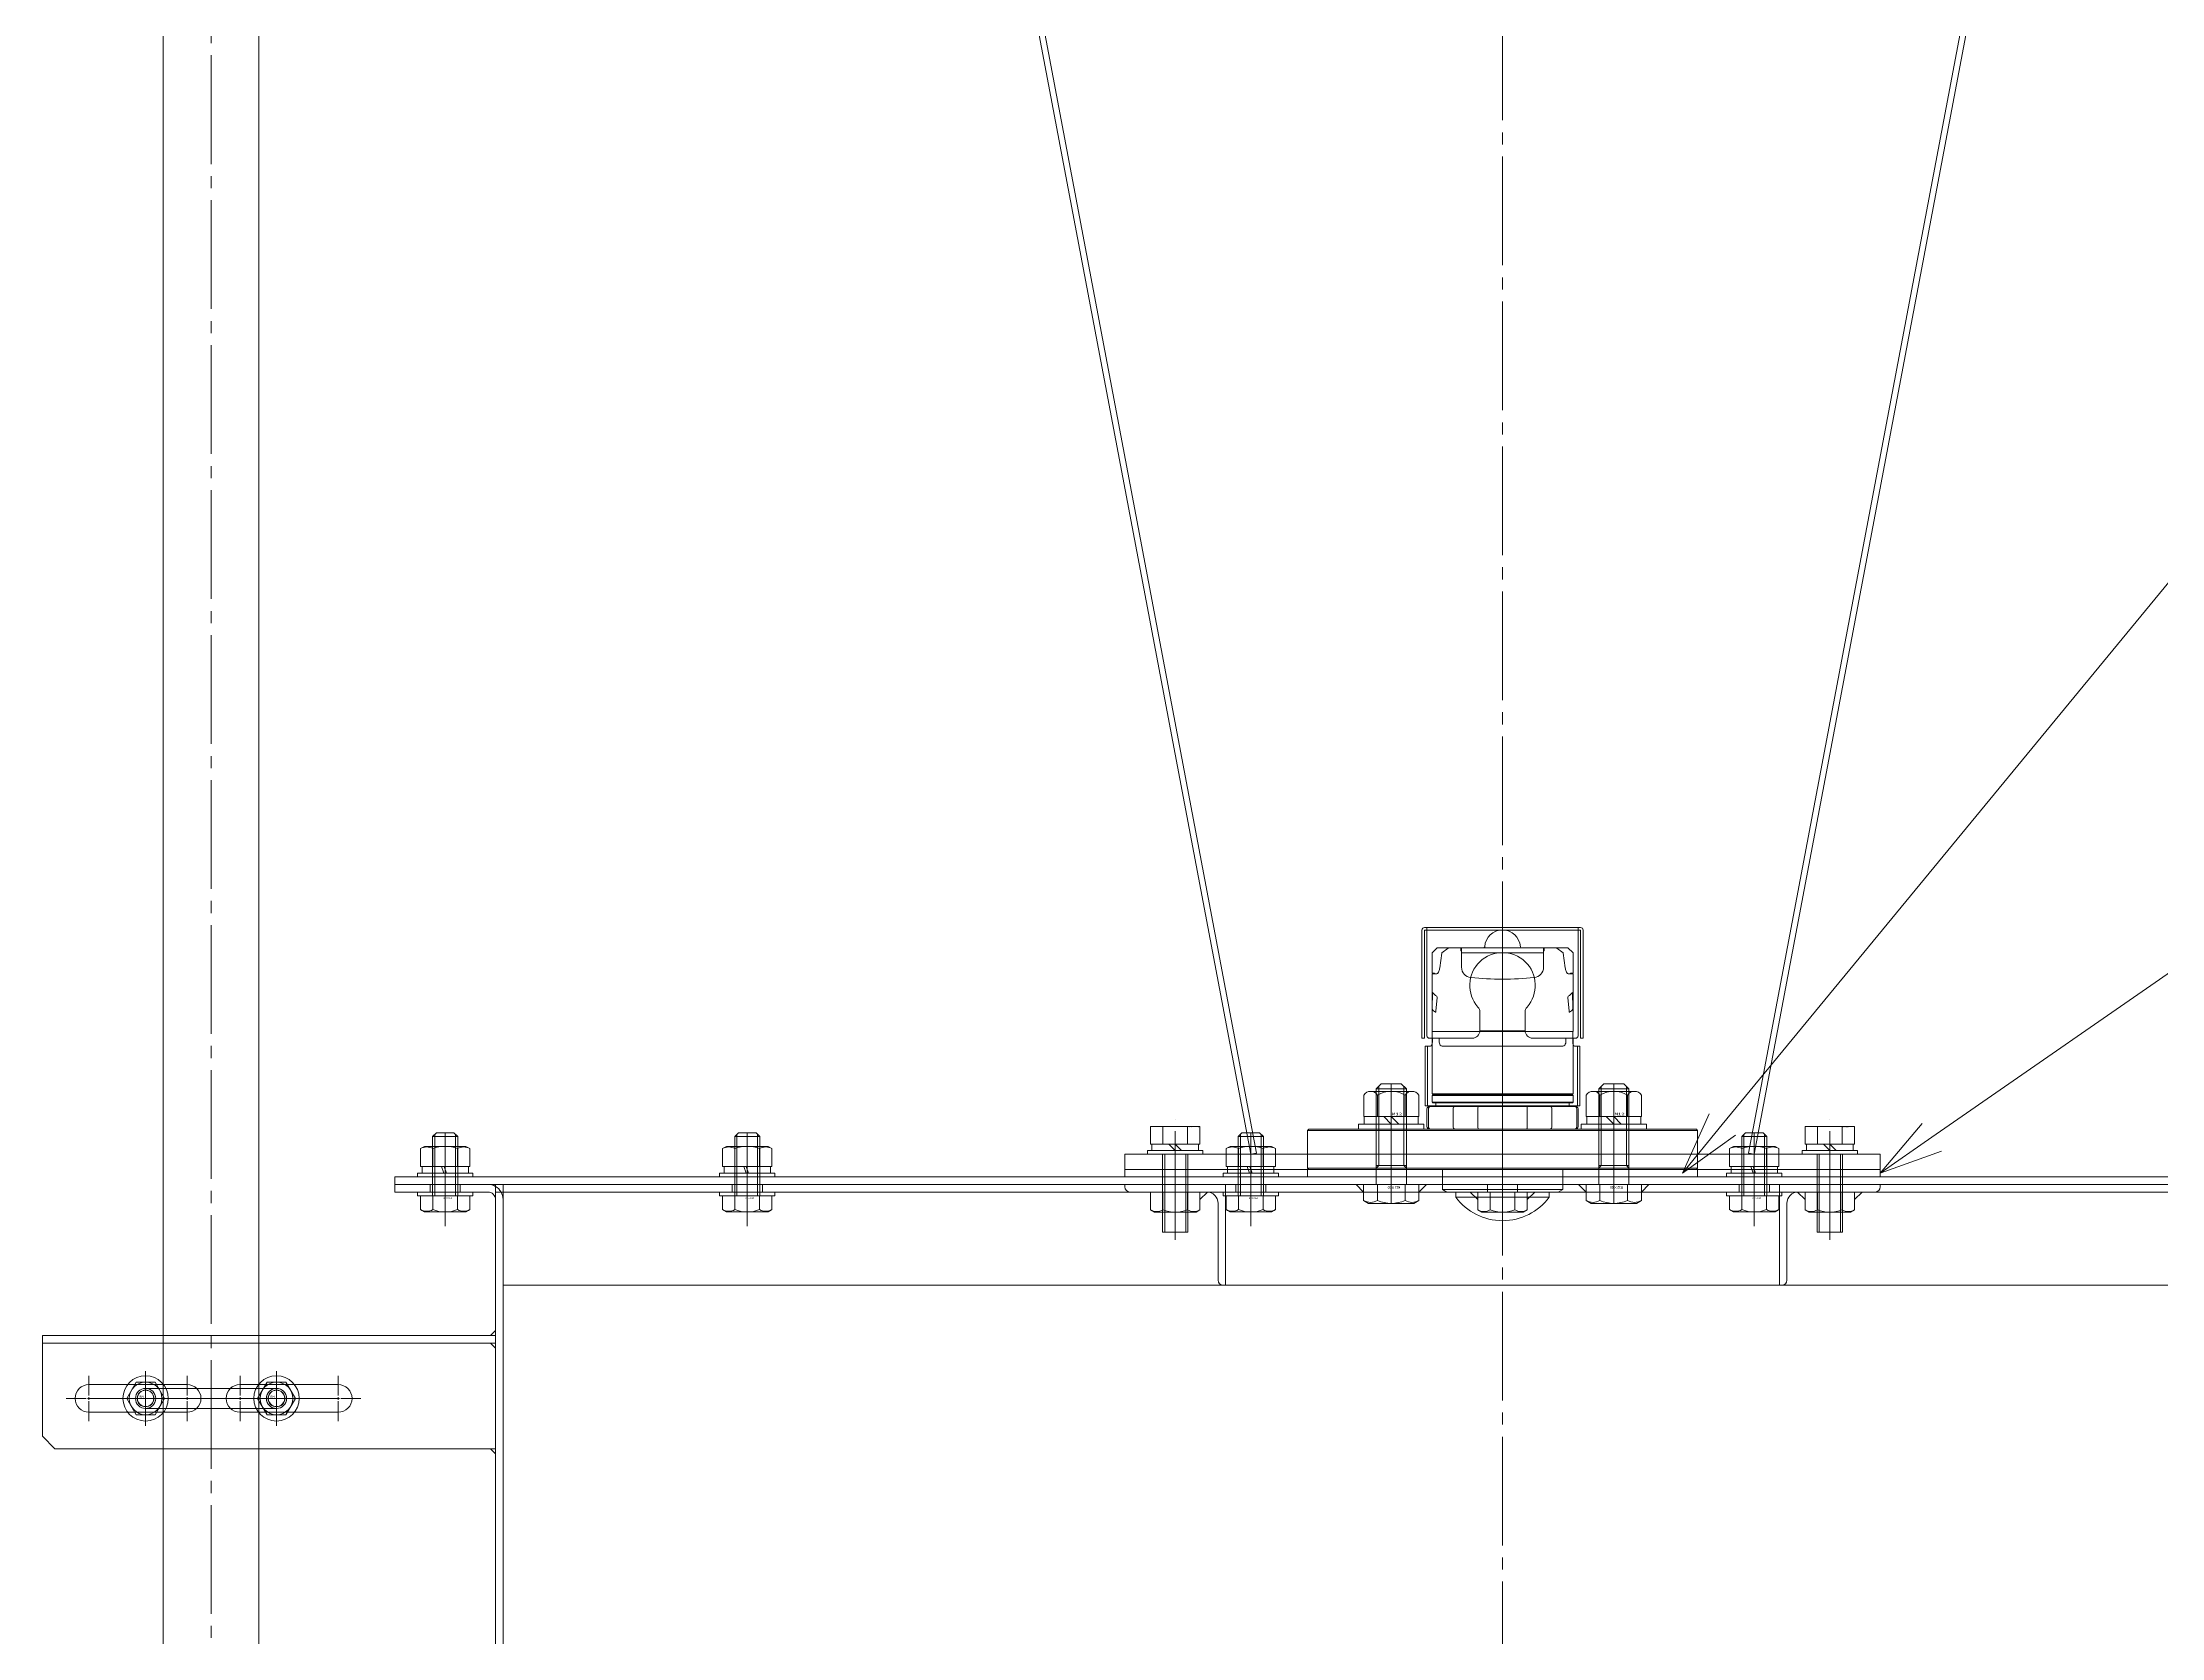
# Model space of a CAD drawing. Units: millimetres at full size. Extents: x -24503 to 24503, y -7436 to 7436.
# Drawn here: x 4153 to 4994, y 4071 to 4705 of the extents above; entities that cross this region are included whole.
import ezdxf
from ezdxf.enums import TextEntityAlignment as Align

# ---------------------------------------------------------------- set-up
doc = ezdxf.new("R2010")
doc.units = ezdxf.units.MM
doc.header["$LTSCALE"] = 4.8
doc.linetypes.add('CHAIN2', pattern=[12, 9, -1, 1, -1])
for name, color, linetype, lineweight in [('0-2_08_DIM', 3, 'Continuous', 9), ('0-4_0', 2, 'Continuous', 9), ('0-5_01_NORMAL', 134, 'Continuous', 9), ('0-6_05_CENTER', 2, 'CHAIN2', 9), ('0-7_04_HIDDEN', 7, 'Continuous', 9), ('0-8_10_DRAFT', 1, 'Continuous', 9), ('0-C_01_外形線', 134, 'Continuous', 9), ('0-D_03_かくれ線', 5, 'Continuous', 9), ('0-F_04_中心線', 4, 'CHAIN2', 9), ('1-0_02_細線', 6, 'Continuous', 9)]:
    doc.layers.add(name, color=color, linetype=linetype, lineweight=lineweight)
doc.styles.add('ＭＳ ゴシック', font='')
doc.styles.get('ＭＳ ゴシック').set_extended_font_data('MS Gothic')

# ---------------------------------------------------------------- blocks, each defined once
blk = doc.blocks.new('A$C501F2277_1_1')
at = {"layer": '0-4_0', "color": 134}
for p, q in [((-250, 800), (-100, 6)), ((250, 800), (100, 6))]:
    blk.add_line(p, q, dxfattribs=at)
blk.add_lwpolyline([(150, 0), (-150, 0), (-150, 6), (150, 6)], close=True, dxfattribs=at)
at = {"layer": '0-6_05_CENTER'}
for p, q in [((0, 1266.384), (0, -10.394)), ((-130, -7.779), (-130, 13.567)), ((130, -7.779), (130, 13.567))]:
    blk.add_line(p, q, dxfattribs=at)
at = {"layer": '0-7_04_HIDDEN'}
for p, q in [((-247.7, 800.215), (-97.74, 6.427)), ((247.7, 800.215), (97.74, 6.427)), ((-100, 6), (-97.74, 6.427)), ((-100, 0), (-100, 6)), ((100, 6), (97.74, 6.427)), ((100, 0), (100, 6))]:
    blk.add_line(p, q, dxfattribs=at)
blk = doc.blocks.new('A$C1A3C2C0C_1_1_2_1')
at = {"layer": '0-4_0', "color": 134}
for p, q in [((-9.815, 11), (9.815, 11)), ((-9.815, 4), (-9.815, 11)), ((-4.908, 4), (-4.908, 11)), ((4.907, 4), (4.907, 11)), ((9.815, 4), (9.815, 11)), ((-11, 1.5), (11, 1.5)), ((-11, 1.5), (-11, 0)), ((-11, 0), (11, 0)), ((9.815, 4), (-9.815, 4)), ((-9.25, 4), (-9.25, 1.5)), ((-5, -31), (-5, 0)), ((-4.188, -31), (-4.188, 0)), ((0, 1.5), (-2.5, 4)), ((0, 4), (2.5, 1.5)), ((4.188, -31), (4.188, 0)), ((5, -31), (5, 0)), ((9.25, 1.5), (9.25, 4)), ((11, 0), (11, 1.5)), ((-5, -31), (5, -31))]:
    blk.add_line(p, q, dxfattribs=at)
at = {"layer": '0-4_0', "color": 134, "linetype": 'CHAIN2'}
blk.add_line((0, -34), (0, 14), dxfattribs=at)
at = {"layer": '0-8_10_DRAFT', "style": 'ＭＳ ゴシック', "width": 1.8}
blk.add_text('BT-M10x35L,SW,PW', height=0.2199, dxfattribs=at).set_placement((5.1, 10.658), align=Align.BOTTOM_LEFT)
blk = doc.blocks.new('A$C5FAF1F26_1_1')
at = {"layer": '0-4_0', "color": 3}
blk.add_lwpolyline([(-150, 3), (150, 3), (150, 0), (-150, 0)], close=True, dxfattribs=at)
at = {"layer": '0-4_0'}
for name, p in [('A$C501F2277_1_1', (0, 3)), ('A$C1A3C2C0C_1_1_2_1', (-130, 9)), ('A$C1A3C2C0C_1_1_2_1', (130, 9))]:
    blk.add_blockref(name, p, dxfattribs=at)
blk = doc.blocks.new('A$C68031159_1_1')
at = {"layer": '0-4_0'}
for p, q in [((-32, 69.899), (-32, 26.899)), ((-31, 70.899), (31, 70.899)), ((-30, 69.899), (-31, 69.899)), ((-31, 26.899), (-31, 69.899)), ((-30, 70.899), (-30, 27.899)), ((30, 27.899), (30, 70.899)), ((30, 69.899), (31, 69.899)), ((31, 26.899), (31, 69.899)), ((32, 69.899), (32, 26.899)), ((-9, 37.316), (-9, 29.899)), ((9, 29.899), (9, 37.316)), ((-31, 26.899), (-32, 26.899)), ((-12, 26.899), (-29, 26.899)), ((-27.869, 25.7), (-27.869, 26.899)), ((-25.189, 26.899), (-25.189, 25.7)), ((9, 29.9), (-9, 29.9)), ((29, 26.899), (12, 26.899)), ((25.189, 26.899), (25.189, 25.7)), ((27.869, 25.7), (27.869, 26.899)), ((31.25, 26.899), (31, 26.899)), ((32, 26.899), (31.25, 26.899)), ((-30.75, 23.7), (-30.75, 0)), ((-29.75, 23.7), (-30.75, 23.7)), ((-29.75, 23.7), (-28.655, 23.7)), ((23.988, 23.7), (-23.988, 23.7)), ((28.655, 23.7), (29.75, 23.7)), ((29.75, 23.7), (30.75, 23.7)), ((30.75, 0), (30.75, 23.7)), ((-30.75, 0), (30.75, 0))]:
    blk.add_line(p, q, dxfattribs=at)
for centre, radius, start, end in [((-31, 69.899), 1, 90, 180), ((31, 69.899), 1, 0, 90), ((0, 47.899), 13, 318.59038, 221.40962), ((-12, 37.316), 3, 0, 41.40962), ((12, 37.316), 3, 138.59038, 180), ((-29, 27.899), 1, 180, 270), ((-31.203, 25.555), 3.337, 333.56013, 2.49311), ((-22.56, 25.595), 2.631, 177.72115, 213.72966), ((-12, 29.899), 3, 270, 0), ((12, 29.899), 3, 180, 270), ((22.56, 25.595), 2.631, 326.27034, 2.27885), ((31.203, 25.555), 3.337, 177.50689, 206.43987), ((29, 27.899), 1, 270, 0), ((-28.775, 24.291), 0.603, 281.50167, 338.44243), ((-23.945, 24.657), 0.959, 213.06511, 267.39724), ((23.945, 24.657), 0.959, 272.60276, 326.93489), ((28.775, 24.291), 0.603, 201.55757, 258.49833)]:
    blk.add_arc(centre, radius, start, end, dxfattribs=at)
at = {"layer": '0-7_04_HIDDEN', "color": 2}
for p, q in [((-30, 69.899), (30, 69.899)), ((-29.75, 0), (-29.75, 23.7)), ((29.75, 0), (29.75, 23.7))]:
    blk.add_line(p, q, dxfattribs=at)
blk = doc.blocks.new('A$C6802FC92_1_1')
at = {"layer": '0-4_0'}
for p, q in [((-7.584, 88), (-26, 88)), ((-24.134, 85.945), (-24.919, 80.027)), ((-21.537, 87.941), (-24.058, 86.076)), ((-16.515, 86.935), (-16.515, 87.8)), ((-16.515, 87), (-16.3, 87)), ((-16.3, 88), (-16.3, 80.28)), ((16.3, 86), (-16.3, 86)), ((7.584, 88), (-7.584, 88)), ((7.584, 88), (26, 88)), ((16.3, 88), (16.3, 80.28)), ((16.515, 87), (16.3, 87)), ((16.515, 86.935), (16.515, 87.8)), ((21.537, 87.941), (24.058, 86.076)), ((24.134, 85.945), (24.919, 80.027)), ((28, 86), (26, 88)), ((28, 78), (28, 86)), ((-28, 78), (-27.209, 78)), ((-28, 77.55), (-28, 54.75)), ((28, 78), (27.209, 78)), ((28, 54.75), (28, 77.55)), ((-27.833, 69.892), (-27.94, 64.251)), ((-25.976, 68.224), (-26.456, 62.827)), ((25.976, 68.224), (26.456, 62.827)), ((27.833, 69.892), (27.94, 64.251)), ((-27.958, 54.552), (-28, 49.75)), ((28, 49.75), (27.958, 54.552)), ((-28, 49.75), (-28, 30)), ((28, 30), (28, 49.75)), ((-27.8, 29.597), (-28, 29.397)), ((-28, 26.7), (-28, 29.397)), ((28, 29.397), (-28, 29.397)), ((-28, 26.7), (28, 26.7)), ((-27.8, 26.5), (-28, 26.7)), ((-27.8, 29.597), (-26.31, 29.597)), ((-26.7, 26.5), (-27.8, 26.5)), ((-26.7, 26.5), (26.7, 26.5)), ((-26.5, 26.3), (-26.5, 25.2)), ((-26.31, 29.597), (26.31, 29.597)), ((-26.11, 30), (-26.11, 29.797)), ((26.11, 30), (26.11, 29.797)), ((26.11, 30), (28, 30)), ((27.8, 29.597), (26.31, 29.597)), ((26.5, 26.3), (26.5, 25.2)), ((27.8, 26.5), (26.7, 26.5)), ((27.8, 29.597), (28, 29.397)), ((27.8, 26.5), (28, 26.7)), ((28, 26.7), (28, 29.397)), ((-30, 24), (-30, 17)), ((-29.458, 17), (-29.458, 24)), ((-19.646, 17), (-19.646, 24)), ((-9.812, 17), (-9.812, 24)), ((9.812, 17), (9.812, 24)), ((19.646, 17), (19.646, 24)), ((29.458, 17), (29.458, 24)), ((30, 17), (30, 24)), ((-77, 16), (-77.5, 15.5)), ((-77.5, 15.5), (77.5, 15.5)), ((-77.5, 0.5), (-77.5, 15.5)), ((77, 16), (77.5, 15.5)), ((77.5, 0.5), (77.5, 15.5)), ((-77.5, 0.5), (77.5, 0.5)), ((-77, 0), (-77.5, 0.5)), ((-77, 0), (77, 0)), ((77, 0), (77.5, 0.5))]:
    blk.add_line(p, q, dxfattribs=at)
for points in [[(-26, 88), (-28, 86), (-28, 78)], [(-27.8, 77.75), (-26.905, 77.75), (-26.087, 77.75)], [(27.8, 77.75), (26.905, 77.75), (26.087, 77.75)], [(-28, 54.75), (-27.758, 54.75), (27.758, 54.75), (28, 54.75)], [(-28, 30), (-26.11, 30), (26.11, 30)], [(29, 25), (26.7, 25), (-26.7, 25), (-29, 25)], [(-77, 16), (-29, 16), (29, 16), (77, 16)]]:
    blk.add_lwpolyline(points, dxfattribs=at)
for centre, radius, start, end in [((0, 88), 7.1, 3.77218, 176.22782), ((-23.936, 85.917), 0.2, 127.50014, 171.92897), ((-21.417, 87.847), 0.152, 91.2448, 141.993), ((-16.715, 87.8), 0.2, 359.99891, 89.99891), ((-16.315, 86.935), 0.2, 180, 274.31052), ((-7.584, 88.5), 0.5, 270, 356.22782), ((7.584, 88.5), 0.5, 183.77218, 270), ((16.315, 86.935), 0.2, 265.68948, 360), ((16.715, 87.8), 0.2, 90.00109, 180.00109), ((21.417, 87.847), 0.152, 38.007, 88.7552), ((23.936, 85.917), 0.2, 8.07103, 52.49986), ((-27.8, 77.55), 0.2, 90, 180), ((-27.214, 77.713), 0.287, 47.10726, 88.86331), ((-27.485, 77.49), 0.636, 24.12154, 42.92017), ((-26.203, 78.388), 0.649, 280.24196, 323.20001), ((-27.84, 79.772), 2.791, 320.57751, 337.75993), ((-30.158, 80.676), 5.279, 338.21067, 352.94618), ((-12.191, 80.316), 4.109, 180.5155, 264.20458), ((-0.012, 200.352), 124.763, 264.20625, 275.80452), ((12.191, 80.316), 4.109, 275.79542, 359.4845), ((30.158, 80.676), 5.279, 187.05382, 201.78933), ((27.84, 79.772), 2.791, 202.24007, 219.42249), ((26.203, 78.388), 0.649, 216.79999, 259.75804), ((27.485, 77.49), 0.636, 137.07983, 155.87846), ((27.214, 77.713), 0.287, 91.13669, 132.89274), ((27.8, 77.55), 0.2, 0, 90), ((-26.334, 69.916), 1.499, 166.56453, 180.91649), ((-27.774, 70.26), 0.0183, 40.77155, 167.66608), ((-23.824, 73.105), 4.85, 215.74109, 241.68483), ((-26.3, 68.611), 0.284, 17.65065, 51.93408), ((-27.03, 68.347), 1.061, 353.3768, 19.3226), ((27.029, 68.347), 1.061, 160.6774, 186.6232), ((26.3, 68.611), 0.284, 128.06592, 162.34935), ((23.824, 73.105), 4.85, 298.31517, 324.25891), ((27.774, 70.26), 0.0183, 12.33392, 139.22845), ((26.334, 69.916), 1.499, 359.08351, 13.43547), ((-24.409, 64.125), 3.533, 177.95282, 187.54875), ((-25.459, 64.922), 2.758, 207.2177, 244.3346), ((-26.624, 62.487), 0.0581, 239.79556, 312.19737), ((-26.794, 62.661), 0.301, 313.85809, 346.18254), ((-27.504, 62.9), 1.05, 342.75547, 356.03157), ((27.504, 62.9), 1.05, 183.96843, 197.24453), ((26.794, 62.661), 0.301, 193.81746, 226.14191), ((26.624, 62.487), 0.0581, 227.80263, 300.20444), ((25.459, 64.922), 2.758, 295.6654, 332.7823), ((24.409, 64.125), 3.533, 352.45125, 2.04718), ((-27.758, 54.55), 0.2, 90, 179.5), ((27.758, 54.55), 0.2, 0.5, 90), ((-26.7, 26.3), 0.2, 0, 90), ((-26.31, 29.797), 0.2, 270, 0), ((26.31, 29.797), 0.2, 180, 270), ((26.7, 26.3), 0.2, 90, 180), ((-29, 24), 1, 90, 180), ((-29, 17), 1, 180, 270), ((-28.482, 24.024), 0.977, 91.4898, 181.39733), ((-28.482, 16.976), 0.977, 178.60267, 268.5102), ((-26.7, 25.2), 0.2, 270, 0), ((-18.729, 24.089), 0.921, 98.46972, 185.53549), ((-18.729, 16.911), 0.921, 174.46451, 261.53028), ((-6.086, 24.085), 3.727, 168.62647, 181.31156), ((-6.086, 16.915), 3.727, 178.68844, 191.37353), ((-9.454, 24.782), 0.289, 130.80311, 172.28959), ((9.454, 24.782), 0.289, 7.71041, 49.19689), ((6.086, 24.085), 3.727, 358.68844, 11.37353), ((6.086, 16.915), 3.727, 348.62647, 1.31156), ((18.729, 24.089), 0.921, 354.46451, 81.53028), ((18.729, 16.911), 0.921, 278.46972, 5.53549), ((26.7, 25.2), 0.2, 180, 270), ((28.482, 24.024), 0.977, 358.60267, 88.5102), ((28.482, 16.976), 0.977, 271.4898, 1.39733), ((29, 24), 1, 0, 90), ((29, 17), 1, 270, 0), ((-9.454, 16.218), 0.289, 187.71041, 229.19689), ((9.454, 16.218), 0.289, 310.80311, 352.28959)]:
    blk.add_arc(centre, radius, start, end, dxfattribs=at)
at = {"layer": '0-6_05_CENTER'}
for p, q in [((0, -27.927), (0, 101.319)), ((-44.195, -4.753), (-44.195, 20.673)), ((44.195, -4.753), (44.195, 20.673))]:
    blk.add_line(p, q, dxfattribs=at)
at = {"layer": '0-7_04_HIDDEN', "color": 2}
for p, q in [((-23.902, 0), (-23.902, -8)), ((23.901, 0), (23.901, -8)), ((22.169, -9), (23.901, -8)), ((-18.55, -9), (-22.169, -9)), ((-18.55, -9), (-18.55, -11)), ((18.55, -9), (-18.55, -9)), ((18.55, -11), (-18.55, -11)), ((18.55, -11), (18.55, -9)), ((22.169, -9), (18.55, -9))]:
    blk.add_line(p, q, dxfattribs=at)
blk.add_lwpolyline([(-22.169, -9), (-23.902, -8), (23.901, -8)], dxfattribs=at)
blk.add_arc((0, 2.61), 23.007, 216.26695, 323.73305, dxfattribs=at)
blk = doc.blocks.new('M12Nza_1_1_1_1')
at = {"layer": '0-4_0', "color": 134}
for p, q in [((-10.95, 5), (-10.95, 13.533)), ((-8.213, 15), (8.212, 15)), ((-5.475, 5), (-5.475, 13.533)), ((5.475, 5), (5.475, 13.533)), ((10.95, 13.533), (10.95, 5)), ((10.95, 5), (-10.95, 5)), ((-10.75, 2), (-10.75, 5)), ((0, 2), (-3, 5)), ((0, 5), (3, 2)), ((10.75, 5), (10.75, 2))]:
    blk.add_line(p, q, dxfattribs=at)
at = {"layer": '0-4_0', "color": 134, "linetype": 'CHAIN2'}
blk.add_line((0, 0), (0, 15), dxfattribs=at)
at = {"layer": '0-4_0', "color": 134}
blk.add_lwpolyline([(-13, 2), (13, 2), (13, 0), (-13, 0)], close=True, dxfattribs=at)
for centre, radius, start, end in [((-8.213, 11.712), 3.288, 33.626, 146.374), ((0, 4.05), 10.95, 60, 120), ((8.212, 11.712), 3.288, 33.626, 146.374)]:
    blk.add_arc(centre, radius, start, end, dxfattribs=at)
at = {"layer": '0-8_10_DRAFT', "style": 'ＭＳ ゴシック', "width": 1.8}
blk.add_text('M12', height=1.1, dxfattribs=at).set_placement((0.31, 5.093), align=Align.BOTTOM_LEFT)
blk = doc.blocks.new('A$C680311B8_1_1')
at = {"layer": '0-5_01_NORMAL', "color": 3}
blk.add_lwpolyline([(-77.5, 0), (77.5, 0), (77.5, -3), (-77.5, -3)], close=True, dxfattribs=at)
at = {"layer": '0-5_01_NORMAL'}
for name, p in [('A$C6802FC92_1_1', (0, 0)), ('A$C68031159_1_1', (0, 25.198)), ('M12Nza_1_1_1_1', (-44.195, 16)), ('M12Nza_1_1_1_1', (44.195, 16))]:
    blk.add_blockref(name, p, dxfattribs=at)
blk = doc.blocks.new('8b_1_1')
at = {"layer": '0-7_04_HIDDEN', "color": 2, "linetype": 'CHAIN2'}
for p, q in [((0, -10.868), (0, 10.868)), ((10.868, 0), (-10.868, 0))]:
    blk.add_line(p, q, dxfattribs=at)
at = {"layer": '0-7_04_HIDDEN', "color": 2}
for p, q in [((-3.75, 6.495), (-7.5, 0)), ((-7.5, 0), (-3.75, -6.495)), ((3.75, 6.495), (-3.75, 6.495)), ((3.75, 6.495), (-3.75, 6.495)), ((7.5, 0), (3.75, 6.495)), ((3.75, -6.495), (7.5, 0)), ((-3.75, -6.495), (3.75, -6.495)), ((-3.75, -6.495), (3.75, -6.495))]:
    blk.add_line(p, q, dxfattribs=at)
for points in [[(-3.75, 6.495), (-7.5, 0), (-3.75, -6.495)], [(3.75, -6.495), (7.5, 0), (3.75, 6.495)]]:
    blk.add_lwpolyline(points, dxfattribs=at)
for radius in [9, 6.495, 4, 3.25]:
    blk.add_circle((0, 0), radius, dxfattribs=at)
at = {"layer": '0-8_10_DRAFT', "style": 'ＭＳ ゴシック', "width": 1.75}
blk.add_text('M8', height=0.7331, dxfattribs=at).set_placement((0.763, 0.143), align=Align.BOTTOM_LEFT)
blk = doc.blocks.new('A$C68035EB2_1_1')
at = {"layer": '0-4_0'}
for p, q in [((-26, 4), (26, 4)), ((-26, -4), (26, -4))]:
    blk.add_line(p, q, dxfattribs=at)
at = {"layer": '0-4_0', "color": 134}
for centre, start, end in [((-26, 0), 90, 270), ((26, 0), 270, 90)]:
    blk.add_arc(centre, 4, start, end, dxfattribs=at)
at = {"layer": '0-6_05_CENTER'}
for p, q in [((32.645, 0), (-32.645, 0)), ((-26, -6.702), (-26, 6.702)), ((26, -6.702), (26, 6.702))]:
    blk.add_line(p, q, dxfattribs=at)
at = {"layer": '0-7_04_HIDDEN', "color": 2}
for centre in [(-26, 0), (26, 0)]:
    blk.add_circle(centre, 3.322, dxfattribs=at)
for centre, start, end in [((-26, 0), 270, 90), ((26, 0), 90, 270)]:
    blk.add_arc(centre, 4, start, end, dxfattribs=at)
at = {"layer": '0-8_10_DRAFT'}
blk.add_line((0, 4), (0, -4), dxfattribs=at)
blk = doc.blocks.new('A$C68035FB2_1_1')
at = {"layer": '0-4_0'}
blk.add_blockref('A$C68035EB2_1_1', (0, 0), dxfattribs=at)
at = {"layer": '0-7_04_HIDDEN'}
for p in [(-26, 0), (26, 0)]:
    blk.add_blockref('8b_1_1', p, dxfattribs=at)
blk = doc.blocks.new('U2195')
at = {"layer": '0-F_04_中心線'}
for p, q in [((0, 1.1), (0, 9)), ((-9, 0), (-1.1, 0)), ((1.1, 0), (9, 0)), ((0, -9), (0, -1.1))]:
    blk.add_line(p, q, dxfattribs=at)
at = {"layer": '0-F_04_中心線', "linetype": 'Continuous'}
for p, q in [((-0.55, 0), (0.55, 0)), ((0, -0.55), (0, 0.55))]:
    blk.add_line(p, q, dxfattribs=at)
blk = doc.blocks.new('U2189')
at = {"layer": '0-F_04_中心線'}
for p, q in [((0, 1.1), (0, 9)), ((-9, 0), (-1.1, 0)), ((1.1, 0), (9, 0)), ((0, -9), (0, -1.1))]:
    blk.add_line(p, q, dxfattribs=at)
at = {"layer": '0-F_04_中心線', "linetype": 'Continuous'}
for p, q in [((-0.55, 0), (0.55, 0)), ((0, -0.55), (0, 0.55))]:
    blk.add_line(p, q, dxfattribs=at)
blk = doc.blocks.new('U2191')
at = {"layer": '0-F_04_中心線'}
for p, q in [((0, 1.1), (0, 9)), ((-9, 0), (-1.1, 0)), ((1.1, 0), (9, 0)), ((0, -9), (0, -1.1))]:
    blk.add_line(p, q, dxfattribs=at)
at = {"layer": '0-F_04_中心線', "linetype": 'Continuous'}
for p, q in [((-0.55, 0), (0.55, 0)), ((0, -0.55), (0, 0.55))]:
    blk.add_line(p, q, dxfattribs=at)
blk = doc.blocks.new('U2190')
at = {"layer": '0-F_04_中心線'}
for p, q in [((0, 1.1), (0, 9)), ((-9, 0), (-1.1, 0)), ((1.1, 0), (9, 0)), ((0, -9), (0, -1.1))]:
    blk.add_line(p, q, dxfattribs=at)
at = {"layer": '0-F_04_中心線', "linetype": 'Continuous'}
for p, q in [((-0.55, 0), (0.55, 0)), ((0, -0.55), (0, 0.55))]:
    blk.add_line(p, q, dxfattribs=at)
blk = doc.blocks.new('_Open30')
at = {"layer": '0-2_08_DIM'}
blk.add_line((0, 0), (-1, 0), dxfattribs=at)
blk.add_lwpolyline([(-1, 0.26795), (0, 0), (-1, -0.26795)], dxfattribs=at)

msp = doc.modelspace()

# ---------------------------------------------------------------- linework, layer by layer
at = {"layer": '0-2_08_DIM'}
for p, q in [((4819.956, 4274.744), (5093.915, 4607.771)), ((4903.189, 4269.686), (5236.291, 4500.736))]:
    msp.add_line(p, q, dxfattribs=at)
at = {"layer": '0-4_0', "color": 134}
for p, q in [((4332.647, 4250.938), (5132.647, 4250.938)), ((4332.647, 4247.938), (5132.647, 4247.938)), ((4210.147, 4171.438), (4171.147, 4171.438)), ((4270.147, 4171.438), (4231.147, 4171.438)), ((4171.147, 4160.438), (4210.147, 4160.438)), ((4231.147, 4160.438), (4270.147, 4160.438)), ((4200.647, 4145.938), (4200.647, 3690.938)), ((4238.647, 4145.938), (4238.647, 3690.938))]:
    msp.add_line(p, q, dxfattribs=at)
msp.add_lwpolyline([(4532.647, 3396.938), (4332.647, 3596.938), (4332.647, 4250.938), (5132.647, 4250.938), (5132.647, 3596.938), (4932.647, 3396.938)], dxfattribs=at)
for points in [[(4330.647, 4190.938), (4332.647, 4190.938), (4332.647, 4192.938)], [(4330.647, 4187.938), (4332.647, 4187.938), (4332.647, 4185.938)], [(4330.647, 4145.938), (4332.647, 4145.938), (4332.647, 4143.938)]]:
    msp.add_lwpolyline(points, close=True, dxfattribs=at)
for centre, radius, start, end in [((4329.647, 4244.938), 6, 60, 90), ((4171.147, 4165.938), 5.5, 90, 270), ((4210.147, 4165.938), 5.5, 270, 90), ((4231.147, 4165.938), 5.5, 90, 270), ((4270.147, 4165.938), 5.5, 270, 90)]:
    msp.add_arc(centre, radius, start, end, dxfattribs=at)
at = {"layer": '0-C_01_外形線'}
for p, q in [((4200.647, 5058.938), (4200.647, 4190.938)), ((4238.647, 5058.938), (4238.647, 4190.938)), ((4307.647, 4269.938), (4309.147, 4271.438)), ((4307.647, 4269.938), (4317.647, 4269.938)), ((4307.647, 4266.088), (4307.647, 4269.938)), ((4309.147, 4271.438), (4316.147, 4271.438)), ((4317.647, 4269.938), (4316.147, 4271.438)), ((4317.647, 4266.088), (4317.647, 4269.938)), ((4427.647, 4269.938), (4429.147, 4271.438)), ((4427.647, 4269.938), (4437.647, 4269.938)), ((4427.647, 4266.088), (4427.647, 4269.938)), ((4429.147, 4271.438), (4436.147, 4271.438)), ((4437.647, 4269.938), (4436.147, 4271.438)), ((4437.647, 4266.088), (4437.647, 4269.938)), ((4627.647, 4269.938), (4629.147, 4271.438)), ((4627.647, 4269.938), (4637.647, 4269.938)), ((4627.647, 4266.088), (4627.647, 4269.938)), ((4629.147, 4271.438), (4636.147, 4271.438)), ((4637.647, 4269.938), (4636.147, 4271.438)), ((4637.647, 4266.088), (4637.647, 4269.938)), ((4827.647, 4269.938), (4829.147, 4271.438)), ((4827.647, 4269.938), (4837.647, 4269.938)), ((4827.647, 4266.088), (4827.647, 4269.938)), ((4829.147, 4271.438), (4836.147, 4271.438)), ((4837.647, 4269.938), (4836.147, 4271.438)), ((4837.647, 4266.088), (4837.647, 4269.938)), ((4302.832, 4265.184), (4304.397, 4266.088)), ((4302.832, 4258.088), (4302.832, 4265.184)), ((4320.897, 4266.088), (4304.397, 4266.088)), ((4307.74, 4258.088), (4307.74, 4265.184)), ((4317.555, 4258.088), (4317.555, 4265.184)), ((4322.462, 4265.184), (4320.897, 4266.088)), ((4322.462, 4258.088), (4322.462, 4265.184)), ((4422.832, 4265.184), (4424.397, 4266.088)), ((4422.832, 4258.088), (4422.832, 4265.184)), ((4440.897, 4266.088), (4424.397, 4266.088)), ((4427.74, 4258.088), (4427.74, 4265.184)), ((4437.555, 4258.088), (4437.555, 4265.184)), ((4442.462, 4265.184), (4440.897, 4266.088)), ((4442.462, 4258.088), (4442.462, 4265.184)), ((4622.832, 4265.184), (4624.397, 4266.088)), ((4622.832, 4258.088), (4622.832, 4265.184)), ((4640.897, 4266.088), (4624.397, 4266.088)), ((4627.74, 4258.088), (4627.74, 4265.184)), ((4637.555, 4258.088), (4637.555, 4265.184)), ((4642.462, 4265.184), (4640.897, 4266.088)), ((4642.462, 4258.088), (4642.462, 4265.184)), ((4822.832, 4265.184), (4824.397, 4266.088)), ((4822.832, 4258.088), (4822.832, 4265.184)), ((4840.897, 4266.088), (4824.397, 4266.088)), ((4827.74, 4258.088), (4827.74, 4265.184)), ((4837.555, 4258.088), (4837.555, 4265.184)), ((4842.462, 4265.184), (4840.897, 4266.088)), ((4842.462, 4258.088), (4842.462, 4265.184)), ((4322.462, 4258.088), (4302.832, 4258.088)), ((4311.237, 4258.088), (4303.447, 4258.088)), ((4303.447, 4258.088), (4303.447, 4255.438)), ((4312.147, 4255.438), (4303.447, 4255.438)), ((4312.147, 4255.438), (4311.237, 4258.088)), ((4321.847, 4258.088), (4312.237, 4258.088)), ((4313.147, 4255.438), (4312.237, 4258.088)), ((4321.847, 4255.438), (4313.147, 4255.438)), ((4321.847, 4255.438), (4321.847, 4258.088)), ((4442.462, 4258.088), (4422.832, 4258.088)), ((4431.237, 4258.088), (4423.447, 4258.088)), ((4423.447, 4258.088), (4423.447, 4255.438)), ((4432.147, 4255.438), (4423.447, 4255.438)), ((4432.147, 4255.438), (4431.237, 4258.088)), ((4441.847, 4258.088), (4432.237, 4258.088)), ((4433.147, 4255.438), (4432.237, 4258.088)), ((4441.847, 4255.438), (4433.147, 4255.438)), ((4441.847, 4255.438), (4441.847, 4258.088)), ((4642.462, 4258.088), (4622.832, 4258.088)), ((4631.237, 4258.088), (4623.447, 4258.088)), ((4623.447, 4258.088), (4623.447, 4255.438)), ((4632.147, 4255.438), (4623.447, 4255.438)), ((4632.147, 4255.438), (4631.237, 4258.088)), ((4641.847, 4258.088), (4632.237, 4258.088)), ((4633.147, 4255.438), (4632.237, 4258.088)), ((4641.847, 4255.438), (4633.147, 4255.438)), ((4641.847, 4255.438), (4641.847, 4258.088)), ((4842.462, 4258.088), (4822.832, 4258.088)), ((4831.237, 4258.088), (4823.447, 4258.088)), ((4823.447, 4258.088), (4823.447, 4255.438)), ((4832.147, 4255.438), (4823.447, 4255.438)), ((4832.147, 4255.438), (4831.237, 4258.088)), ((4841.847, 4258.088), (4832.237, 4258.088)), ((4833.147, 4255.438), (4832.237, 4258.088)), ((4841.847, 4255.438), (4833.147, 4255.438)), ((4841.847, 4255.438), (4841.847, 4258.088)), ((4302.832, 4246.438), (4302.832, 4240.941)), ((4322.462, 4246.438), (4302.832, 4246.438)), ((4307.74, 4246.438), (4307.74, 4240.941)), ((4317.555, 4246.438), (4317.555, 4240.941)), ((4322.462, 4246.438), (4322.462, 4240.941)), ((4422.832, 4246.438), (4422.832, 4240.941)), ((4442.462, 4246.438), (4422.832, 4246.438)), ((4427.74, 4246.438), (4427.74, 4240.941)), ((4437.555, 4246.438), (4437.555, 4240.941)), ((4442.462, 4246.438), (4442.462, 4240.941)), ((4622.832, 4246.438), (4622.832, 4240.941)), ((4642.462, 4246.438), (4622.832, 4246.438)), ((4627.74, 4246.438), (4627.74, 4240.941)), ((4637.555, 4246.438), (4637.555, 4240.941)), ((4642.462, 4246.438), (4642.462, 4240.941)), ((4822.832, 4246.438), (4822.832, 4240.941)), ((4842.462, 4246.438), (4822.832, 4246.438)), ((4827.74, 4246.438), (4827.74, 4240.941)), ((4837.555, 4246.438), (4837.555, 4240.941)), ((4842.462, 4246.438), (4842.462, 4240.941)), ((4302.832, 4240.941), (4304.397, 4240.038)), ((4304.397, 4240.038), (4320.897, 4240.038)), ((4322.462, 4240.941), (4320.897, 4240.038)), ((4422.832, 4240.941), (4424.397, 4240.038)), ((4424.397, 4240.038), (4440.897, 4240.038)), ((4442.462, 4240.941), (4440.897, 4240.038)), ((4622.832, 4240.941), (4624.397, 4240.038)), ((4624.397, 4240.038), (4640.897, 4240.038)), ((4642.462, 4240.941), (4640.897, 4240.038)), ((4822.832, 4240.941), (4824.397, 4240.038)), ((4824.397, 4240.038), (4840.897, 4240.038)), ((4842.462, 4240.941), (4840.897, 4240.038)), ((4152.647, 4187.938), (4332.647, 4187.938))]:
    msp.add_line(p, q, dxfattribs=at)
for points in [[(4292.647, 4250.938), (5172.647, 4250.938), (5172.647, 4253.938), (4292.647, 4253.938)], [(4301.647, 4253.938), (4323.647, 4253.938), (4323.647, 4255.438), (4301.647, 4255.438)], [(4421.647, 4253.938), (4443.647, 4253.938), (4443.647, 4255.438), (4421.647, 4255.438)], [(4621.647, 4253.938), (4643.647, 4253.938), (4643.647, 4255.438), (4621.647, 4255.438)], [(4821.647, 4253.938), (4843.647, 4253.938), (4843.647, 4255.438), (4821.647, 4255.438)], [(4323.647, 4247.938), (4301.647, 4247.938), (4301.647, 4246.438), (4323.647, 4246.438)], [(4443.647, 4247.938), (4421.647, 4247.938), (4421.647, 4246.438), (4443.647, 4246.438)], [(4643.647, 4247.938), (4621.647, 4247.938), (4621.647, 4246.438), (4643.647, 4246.438)], [(4843.647, 4247.938), (4821.647, 4247.938), (4821.647, 4246.438), (4843.647, 4246.438)]]:
    msp.add_lwpolyline(points, close=True, dxfattribs=at)
for points in [[(4329.647, 4250.938), (4292.647, 4250.938), (4292.647, 4247.938), (4329.647, 4247.938)], [(4332.647, 4190.938), (4152.647, 4190.938), (4152.647, 4150.938), (4157.647, 4145.938), (4332.647, 4145.938), (4332.647, 4187.938)]]:
    msp.add_lwpolyline(points, dxfattribs=at)
for centre, radius, start, end in [((4305.286, 4260.934), 4.907, 60.00001, 119.99999), ((4312.647, 4252.308), 13.779, 69.136, 110.864), ((4320.008, 4260.934), 4.907, 60.00001, 119.99999), ((4425.286, 4260.934), 4.907, 60.00001, 119.99999), ((4432.647, 4252.308), 13.779, 69.136, 110.864), ((4440.008, 4260.934), 4.907, 60.00001, 119.99999), ((4625.286, 4260.934), 4.907, 60.00001, 119.99999), ((4632.647, 4252.308), 13.779, 69.136, 110.864), ((4640.008, 4260.934), 4.907, 60.00001, 119.99999), ((4825.286, 4260.934), 4.907, 60.00001, 119.99999), ((4832.647, 4252.308), 13.779, 69.136, 110.864), ((4840.008, 4260.934), 4.907, 60.00001, 119.99999), ((4329.647, 4244.938), 3, 360, 90), ((4305.286, 4245.191), 4.907, 240.00001, 299.99999), ((4312.647, 4253.817), 13.779, 249.136, 290.864), ((4320.008, 4245.191), 4.907, 240.00001, 299.99999), ((4425.286, 4245.191), 4.907, 240.00001, 299.99999), ((4432.647, 4253.817), 13.779, 249.136, 290.864), ((4440.008, 4245.191), 4.907, 240.00001, 299.99999), ((4625.286, 4245.191), 4.907, 240.00001, 299.99999), ((4632.647, 4253.817), 13.779, 249.136, 290.864), ((4640.008, 4245.191), 4.907, 240.00001, 299.99999), ((4825.286, 4245.191), 4.907, 240.00001, 299.99999), ((4832.647, 4253.817), 13.779, 249.136, 290.864), ((4840.008, 4245.191), 4.907, 240.00001, 299.99999)]:
    msp.add_arc(centre, radius, start, end, dxfattribs=at)
at = {"layer": '0-D_03_かくれ線'}
for p, q in [((4682.453, 4288.938), (4684.453, 4290.938)), ((4682.453, 4253.938), (4682.453, 4288.938)), ((4682.453, 4288.938), (4694.453, 4288.938)), ((4683.453, 4258.438), (4683.453, 4289.938)), ((4684.453, 4290.938), (4692.453, 4290.938)), ((4688.453, 4243.438), (4688.453, 4290.938)), ((4694.453, 4288.938), (4692.453, 4290.938)), ((4693.453, 4258.438), (4693.453, 4289.938)), ((4694.453, 4253.938), (4694.453, 4288.938)), ((4770.841, 4288.938), (4772.841, 4290.938)), ((4770.841, 4253.938), (4770.841, 4288.938)), ((4770.841, 4288.938), (4782.841, 4288.938)), ((4771.841, 4258.438), (4771.841, 4289.938)), ((4772.841, 4290.938), (4780.841, 4290.938)), ((4776.841, 4243.438), (4776.841, 4290.938)), ((4782.841, 4288.938), (4780.841, 4290.938)), ((4781.841, 4258.438), (4781.841, 4289.938)), ((4782.841, 4253.938), (4782.841, 4288.938)), ((4307.647, 4246.438), (4307.647, 4266.088)), ((4308.547, 4246.438), (4308.547, 4266.088)), ((4316.747, 4246.438), (4316.747, 4266.088)), ((4317.647, 4246.438), (4317.647, 4266.088)), ((4427.647, 4246.438), (4427.647, 4266.088)), ((4428.547, 4246.438), (4428.547, 4266.088)), ((4436.747, 4246.438), (4436.747, 4266.088)), ((4437.647, 4246.438), (4437.647, 4266.088)), ((4627.647, 4246.438), (4627.647, 4266.088)), ((4628.547, 4246.438), (4628.547, 4266.088)), ((4636.747, 4246.438), (4636.747, 4266.088)), ((4637.647, 4246.438), (4637.647, 4266.088)), ((4827.647, 4246.438), (4827.647, 4266.088)), ((4828.547, 4246.438), (4828.547, 4266.088)), ((4836.747, 4246.438), (4836.747, 4266.088)), ((4837.647, 4246.438), (4837.647, 4266.088)), ((4694.453, 4258.438), (4682.453, 4258.438)), ((4683.453, 4258.438), (4682.453, 4257.438)), ((4682.453, 4250.938), (4682.453, 4253.938)), ((4693.453, 4258.438), (4694.453, 4257.438)), ((4694.453, 4250.938), (4694.453, 4253.938)), ((4782.841, 4258.438), (4770.841, 4258.438)), ((4771.841, 4258.438), (4770.841, 4257.438)), ((4770.841, 4250.938), (4770.841, 4253.938)), ((4781.841, 4258.438), (4782.841, 4257.438)), ((4782.841, 4250.938), (4782.841, 4253.938)), ((4306.647, 4250.938), (4306.647, 4247.938)), ((4318.647, 4250.938), (4318.647, 4247.938)), ((5130.347, 4247.938), (4334.947, 4247.938)), ((4335.647, 3598.18), (4335.647, 4250.938)), ((4426.647, 4250.938), (4426.647, 4247.938)), ((4438.647, 4250.938), (4438.647, 4247.938)), ((4615.147, 4247.938), (4584.647, 4247.938)), ((4612.462, 4247.938), (4592.832, 4247.938)), ((4592.832, 4247.938), (4592.832, 4240.841)), ((4597.74, 4247.938), (4597.74, 4240.841)), ((4607.555, 4247.938), (4607.555, 4240.841)), ((4612.462, 4247.938), (4612.462, 4240.841)), ((4619.647, 4212.938), (4619.647, 4243.438)), ((4626.647, 4250.938), (4626.647, 4247.938)), ((4638.647, 4250.938), (4638.647, 4247.938)), ((4677.483, 4250.938), (4677.483, 4244.575)), ((4699.423, 4250.938), (4677.483, 4250.938)), ((4677.483, 4244.575), (4679.453, 4243.438)), ((4679.453, 4243.438), (4697.453, 4243.438)), ((4682.968, 4250.938), (4682.968, 4244.575)), ((4693.938, 4250.938), (4693.938, 4244.575)), ((4699.423, 4244.575), (4697.453, 4243.438)), ((4699.423, 4250.938), (4699.423, 4244.575)), ((4722.832, 4247.938), (4742.462, 4247.938)), ((4722.832, 4247.938), (4722.832, 4240.841)), ((4726.647, 4250.938), (4726.647, 4247.938)), ((4726.647, 4250.938), (4726.647, 4247.938)), ((4726.647, 4250.938), (4726.647, 4247.938)), ((4727.74, 4247.938), (4727.74, 4240.841)), ((4737.555, 4247.938), (4737.555, 4240.841)), ((4738.647, 4250.938), (4738.647, 4247.938)), ((4738.647, 4250.938), (4738.647, 4247.938)), ((4738.647, 4250.938), (4738.647, 4247.938)), ((4742.462, 4247.938), (4742.462, 4240.841)), ((4765.872, 4250.938), (4765.872, 4244.575)), ((4787.811, 4250.938), (4765.872, 4250.938)), ((4765.872, 4244.575), (4767.841, 4243.438)), ((4767.841, 4243.438), (4785.841, 4243.438)), ((4771.356, 4250.938), (4771.356, 4244.575)), ((4782.326, 4250.938), (4782.326, 4244.575)), ((4787.811, 4244.575), (4785.841, 4243.438)), ((4787.811, 4250.938), (4787.811, 4244.575)), ((4826.647, 4250.938), (4826.647, 4247.938)), ((4838.647, 4250.938), (4838.647, 4247.938)), ((4845.647, 4212.938), (4845.647, 4243.438)), ((4850.147, 4247.938), (4880.647, 4247.938)), ((4852.832, 4247.938), (4872.462, 4247.938)), ((4852.832, 4247.938), (4852.832, 4240.841)), ((4857.74, 4247.938), (4857.74, 4240.841)), ((4867.555, 4247.938), (4867.555, 4240.841)), ((4872.462, 4247.938), (4872.462, 4240.841)), ((4592.832, 4240.841), (4594.397, 4239.938)), ((4610.897, 4239.938), (4594.397, 4239.938)), ((4612.462, 4240.841), (4610.897, 4239.938)), ((4722.832, 4240.841), (4724.397, 4239.938)), ((4724.397, 4239.938), (4740.897, 4239.938)), ((4742.462, 4240.841), (4740.897, 4239.938)), ((4852.832, 4240.841), (4854.397, 4239.938)), ((4854.397, 4239.938), (4870.897, 4239.938)), ((4872.462, 4240.841), (4870.897, 4239.938)), ((4622.647, 4210.938), (4621.647, 4210.938)), ((4842.647, 4210.938), (4843.647, 4210.938)), ((4200.647, 4190.938), (4200.647, 4145.938)), ((4238.647, 4190.938), (4238.647, 4145.938))]:
    msp.add_line(p, q, dxfattribs=at)
for points in [[(4335.647, 4210.938), (5129.647, 4210.938), (5129.647, 4250.938), (4335.647, 4250.938)], [(4612.462, 4247.938), (4612.462, 4244.938), (4615.462, 4247.938)], [(4677.483, 4250.938), (4677.483, 4247.938), (4674.483, 4250.938)], [(4699.423, 4250.938), (4699.423, 4247.938), (4702.423, 4250.938)], [(4722.832, 4247.938), (4722.832, 4244.938), (4719.832, 4247.938)], [(4742.462, 4247.938), (4742.462, 4244.938), (4745.462, 4247.938)], [(4765.872, 4250.938), (4765.872, 4247.938), (4762.872, 4250.938)], [(4787.811, 4250.938), (4787.811, 4247.938), (4790.811, 4250.938)], [(4852.832, 4247.938), (4852.832, 4244.938), (4849.832, 4247.938)], [(4872.462, 4247.938), (4872.462, 4244.938), (4875.462, 4247.938)]]:
    msp.add_lwpolyline(points, close=True, dxfattribs=at)
for points in [[(4582.647, 4249.938), (4582.647, 4250.938), (4622.647, 4250.938), (4622.647, 4210.938)], [(4882.647, 4249.938), (4882.647, 4250.938), (4842.647, 4250.938), (4842.647, 4210.938)]]:
    msp.add_lwpolyline(points, dxfattribs=at)
for centre, radius, start, end in [((4329.647, 4244.938), 6, 360, 60), ((4584.647, 4249.938), 2, 180, 270), ((4615.147, 4243.438), 4.5, 0, 90), ((4680.226, 4249.325), 5.485, 240.00001, 299.99999), ((4688.453, 4257.233), 13.796, 246.57346, 293.42654), ((4696.68, 4249.325), 5.485, 240.00001, 299.99999), ((4768.614, 4249.325), 5.485, 240.00001, 299.99999), ((4776.841, 4257.233), 13.796, 246.57346, 293.42654), ((4785.069, 4249.325), 5.485, 240.00001, 299.99999), ((4850.147, 4243.438), 4.5, 90, 180), ((4880.647, 4249.938), 2, 270, 0), ((4595.286, 4245.091), 4.907, 240.00001, 299.99999), ((4602.647, 4253.717), 13.779, 249.136, 290.864), ((4610.008, 4245.091), 4.907, 240.00001, 299.99999), ((4725.286, 4245.091), 4.907, 240.00001, 299.99999), ((4732.647, 4253.717), 13.779, 249.136, 290.864), ((4740.008, 4245.091), 4.907, 240.00001, 299.99999), ((4855.286, 4245.091), 4.907, 240.00001, 299.99999), ((4862.647, 4253.717), 13.779, 249.136, 290.864), ((4870.008, 4245.091), 4.907, 240.00001, 299.99999), ((4621.647, 4212.938), 2, 180, 270), ((4843.647, 4212.938), 2, 270, 0)]:
    msp.add_arc(centre, radius, start, end, dxfattribs=at)
at = {"layer": '0-F_04_中心線'}
for p, q in [((4219.647, 3446.759), (4219.647, 5061.238)), ((4312.647, 4240.038), (4312.647, 4271.438)), ((4432.647, 4240.038), (4432.647, 4271.438)), ((4632.647, 4240.038), (4632.647, 4271.438)), ((4732.647, 4275.438), (4732.647, 4229.438)), ((4732.647, 4275.438), (4732.647, 4229.438)), ((4832.647, 4240.038), (4832.647, 4271.438)), ((4312.647, 4266.088), (4312.647, 4258.088)), ((4312.647, 4264.438), (4312.647, 4234.438)), ((4312.647, 4263.938), (4312.647, 4240.938)), ((4432.647, 4266.088), (4432.647, 4258.088)), ((4432.647, 4264.438), (4432.647, 4234.438)), ((4632.647, 4266.088), (4632.647, 4258.088)), ((4632.647, 4264.438), (4632.647, 4234.438)), ((4732.647, 4265.938), (4732.647, 3381.938)), ((4832.647, 4266.088), (4832.647, 4258.088)), ((4832.647, 4264.438), (4832.647, 4234.438)), ((4312.647, 4258.088), (4312.647, 4255.438)), ((4312.647, 4255.438), (4312.647, 4253.938)), ((4432.647, 4258.088), (4432.647, 4255.438)), ((4432.647, 4255.438), (4432.647, 4253.938)), ((4602.647, 4231.938), (4602.647, 4255.938)), ((4632.647, 4258.088), (4632.647, 4255.438)), ((4632.647, 4255.438), (4632.647, 4253.938)), ((4732.647, 4231.938), (4732.647, 4255.938)), ((4732.647, 4231.938), (4732.647, 4255.938)), ((4832.647, 4258.088), (4832.647, 4255.438)), ((4832.647, 4255.438), (4832.647, 4253.938)), ((4862.647, 4231.938), (4862.647, 4255.938)), ((4171.147, 4165.938), (4270.147, 4165.938))]:
    msp.add_line(p, q, dxfattribs=at)
at = {"layer": '1-0_02_細線'}
for p, q in [((4308.547, 4266.088), (4308.547, 4270.838)), ((4316.747, 4266.088), (4316.747, 4270.838)), ((4428.547, 4266.088), (4428.547, 4270.838)), ((4436.747, 4266.088), (4436.747, 4270.838)), ((4628.547, 4266.088), (4628.547, 4270.838)), ((4636.747, 4266.088), (4636.747, 4270.838)), ((4828.547, 4266.088), (4828.547, 4270.838)), ((4836.747, 4266.088), (4836.747, 4270.838))]:
    msp.add_line(p, q, dxfattribs=at)

# ---------------------------------------------------------------- block references
at = {"layer": '0-2_08_DIM', "xscale": 25, "yscale": 25}
for p, rotation in [((4804.074, 4255.438), 230.55819), ((4882.647, 4255.438), 214.74639)]:
    msp.add_blockref('_Open30', p, dxfattribs=dict(at, rotation=rotation))
at = {"layer": '0-4_0'}
msp.add_blockref('A$C5FAF1F26_1_1', (4732.647, 4253.938), dxfattribs=at)
at = {"layer": '0-4_0', "xscale": -1}
msp.add_blockref('A$C68035FB2_1_1', (4219.647, 4165.938), dxfattribs=at)
at = {"layer": '0-7_04_HIDDEN'}
msp.add_blockref('A$C680311B8_1_1', (4732.647, 4256.938), dxfattribs=at)
at = {"layer": '0-F_04_中心線'}
for name, p in [('U2190', (4171.147, 4165.938)), ('U2191', (4210.147, 4165.938)), ('U2189', (4231.147, 4165.938)), ('U2195', (4270.147, 4165.938))]:
    msp.add_blockref(name, p, dxfattribs=at)

# ---------------------------------------------------------------- texts
at = {"layer": '0-D_03_かくれ線', "style": 'ＭＳ ゴシック', "width": 0.8}
for s, height, p in [('M10×20', 0.7331, (4315.239, 4246.075)), ('M10×20', 0.7331, (4435.239, 4246.075)), ('M10×20', 0.7331, (4635.239, 4246.075)), ('M12×40', 1.1, (4692.018, 4250.638)), ('M12×40', 1.1, (4780.407, 4250.638)), ('M10×20', 0.7331, (4835.239, 4246.075))]:
    msp.add_text(s, height=height, rotation=180, dxfattribs=at).set_placement(p, align=Align.BOTTOM_LEFT)

doc.saveas('drawing.dxf')
